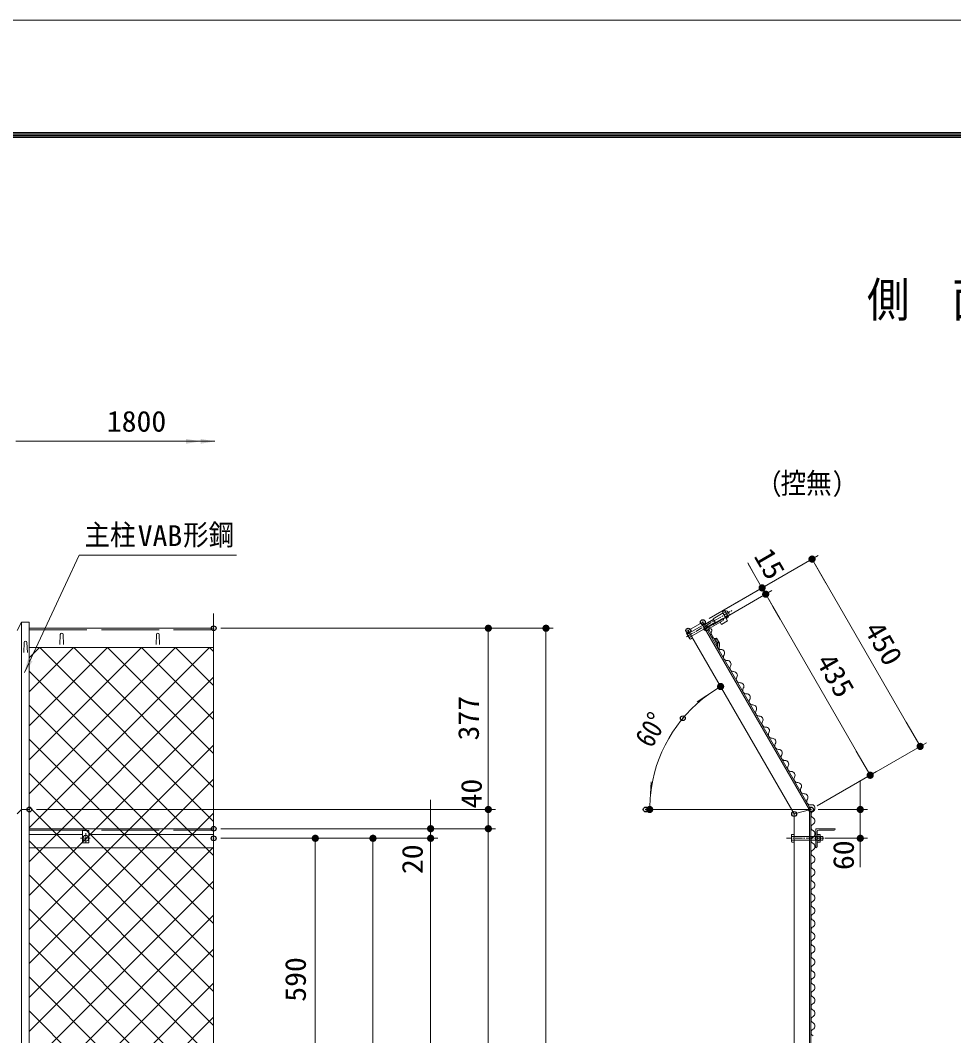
# Model space of a CAD drawing. Units: millimetres at full size. Extents: x -4455 to 4455, y -3150 to 3150.
# Drawn here: x -1598 to 344, y 1038 to 3150 of the extents above; entities that cross this region are included whole.
import ezdxf
from ezdxf.enums import TextEntityAlignment as Align

# ---------------------------------------------------------------- set-up
doc = ezdxf.new("R2010")
doc.units = ezdxf.units.MM
doc.header["$LTSCALE"] = 20
doc.header["$PDMODE"] = 32
doc.header["$PDSIZE"] = 10
for name, pattern in [('DASHED', [7.5, 6, -1.5]), ('USER1', [2, 1.25, -0.25, 0.25, -0.25]), ('USER3', [1.125, 0.75, -0.125, 0.125, -0.125]), ('USER4', [4.7625, 3.175, -1.5875])]:
    doc.linetypes.add(name, pattern=pattern)
for name, color, linetype, lineweight in [('0-1_SUNPOU', 1, 'Continuous', 18), ('0-4_6文字', 3, 'Continuous', 18), ('0-5_1部材', 7, 'Continuous', 18), ('0-6_8部品', 7, 'Continuous', 18), ('0-A_5寸法', 1, 'Continuous', 18), ('0-C_2網', 4, 'Continuous', 18), ('0-D_AMI', 3, 'Continuous', 18), ('0-E_D-TTL', 7, 'Continuous', 18)]:
    doc.layers.add(name, color=color, linetype=linetype, lineweight=lineweight)
doc.layers.add('0-2_DEFPOINTS', color=7, linetype='Continuous')
doc.styles.add('ＭＳ ゴシック', font='')
doc.styles.get('ＭＳ ゴシック').set_extended_font_data('MS Gothic')

# ---------------------------------------------------------------- blocks, each defined once
blk = doc.blocks.new('M1')
at = {"layer": '0-1_SUNPOU'}
blk.add_line((-5, 0), (-38.58, 0), dxfattribs=at)
for points in [[(0, 0), (-5, 0), (-4.96, 0.63)], [(0, 0), (-4.96, -0.63), (-5, 0)], [(0, 0), (-4.96, 0.63), (-4.84, 1.24)], [(0, 0), (-4.84, -1.24), (-4.96, -0.63)], [(0, 0), (-4.84, 1.24), (-4.65, 1.84)], [(0, 0), (-4.65, -1.84), (-4.84, -1.24)], [(0, 0), (-4.65, 1.84), (-4.38, 2.41)], [(0, 0), (-4.38, -2.41), (-4.65, -1.84)], [(0, 0), (-4.38, 2.41), (-4.05, 2.94)], [(0, 0), (-4.05, -2.94), (-4.38, -2.41)], [(0, 0), (-4.05, 2.94), (-3.64, 3.42)], [(0, 0), (-3.64, -3.42), (-4.05, -2.94)], [(0, 0), (-3.64, 3.42), (-3.19, 3.85)], [(0, 0), (-3.19, -3.85), (-3.64, -3.42)], [(0, 0), (-3.19, 3.85), (-2.68, 4.22)], [(0, 0), (-2.68, -4.22), (-3.19, -3.85)], [(0, 0), (-2.68, 4.22), (-2.13, 4.52)], [(0, 0), (-2.13, -4.52), (-2.68, -4.22)], [(0, 0), (-2.13, 4.52), (-1.55, 4.76)], [(0, 0), (-1.55, -4.76), (-2.13, -4.52)], [(0, 0), (-1.55, 4.76), (-0.94, 4.91)], [(0, 0), (-0.94, -4.91), (-1.55, -4.76)], [(0, 0), (-0.94, 4.91), (-0.31, 4.99)], [(0, 0), (-0.31, -4.99), (-0.94, -4.91)], [(0, 0), (-0.31, 4.99), (0.31, 4.99)], [(0, 0), (0.31, -4.99), (-0.31, -4.99)], [(0, 0), (0.31, 4.99), (0.94, 4.91)], [(0, 0), (0.94, 4.91), (1.55, 4.76)], [(0, 0), (1.55, 4.76), (2.13, 4.52)], [(0, 0), (2.13, 4.52), (2.68, 4.22)], [(0, 0), (2.68, 4.22), (3.19, 3.85)], [(0, 0), (3.19, 3.85), (3.64, 3.42)], [(0, 0), (3.64, 3.42), (4.05, 2.94)], [(0, 0), (4.05, 2.94), (4.38, 2.41)], [(0, 0), (4.38, 2.41), (4.65, 1.84)], [(0, 0), (4.65, 1.84), (4.84, 1.24)], [(0, 0), (4.84, 1.24), (4.96, 0.63)], [(0, 0), (4.96, 0.63), (5, 0)], [(0, 0), (0.94, -4.91), (0.31, -4.99)], [(0, 0), (1.55, -4.76), (0.94, -4.91)], [(0, 0), (2.13, -4.52), (1.55, -4.76)], [(0, 0), (2.68, -4.22), (2.13, -4.52)], [(0, 0), (3.19, -3.85), (2.68, -4.22)], [(0, 0), (3.64, -3.42), (3.19, -3.85)], [(0, 0), (4.05, -2.94), (3.64, -3.42)], [(0, 0), (4.38, -2.41), (4.05, -2.94)], [(0, 0), (4.65, -1.84), (4.38, -2.41)], [(0, 0), (4.84, -1.24), (4.65, -1.84)], [(0, 0), (4.96, -0.63), (4.84, -1.24)], [(0, 0), (5, 0), (4.96, -0.63)]]:
    blk.add_solid(points, dxfattribs=at)
blk = doc.blocks.new('NAMIX5')
at = {"layer": '0-D_AMI'}
for centre, start, end in [((35.6, -200), 118.07249, 241.92751), ((-35.6, -66.7), 298.07249, 61.92751), ((35.6, -466.7), 118.07249, 241.92751), ((-35.6, -333.3), 298.07249, 61.92751), ((-35.6, -600), 298.07249, 61.92751), ((35.6, -733.3), 118.07249, 241.92751), ((-35.6, -866.7), 298.07249, 61.92751), ((35.6, -1000), 118.07249, 241.92751), ((35.6, -1266.7), 118.07249, 241.92751), ((-35.6, -1133.3), 298.07249, 61.92751)]:
    blk.add_arc(centre, 75.6, start, end, dxfattribs=at)
blk = doc.blocks.new('NAMIX13')
at = {"layer": '0-D_AMI'}
for centre, start, end in [((-71.1, -133.3), 298.07249, 61.92751), ((71.1, -400), 118.07249, 241.92751), ((71.1, -933.3), 118.07249, 241.92751), ((-71.1, -666.7), 298.07249, 61.92751), ((-71.1, -1200), 298.07249, 61.92751), ((71.1, -1466.7), 118.07249, 241.92751), ((-71.1, -1733.3), 298.07249, 61.92751), ((71.1, -2000), 118.07249, 241.92751), ((71.1, -2533.3), 118.07249, 241.92751), ((-71.1, -2266.7), 298.07249, 61.92751), ((71.1, -3066.7), 118.07249, 241.92751), ((-71.1, -2800), 298.07249, 61.92751), ((-71.1, -3333.3), 298.07249, 61.92751), ((71.1, -3600), 118.07249, 241.92751), ((-71.1, -3866.7), 298.07249, 61.92751), ((71.1, -4133.3), 118.07249, 241.92751), ((71.1, -4666.7), 118.07249, 241.92751), ((-71.1, -4400), 298.07249, 61.92751), ((71.1, -5200), 118.07249, 241.92751), ((-71.1, -4933.3), 298.07249, 61.92751), ((-71.1, -5466.7), 298.07249, 61.92751), ((71.1, -5733.3), 118.07249, 241.92751)]:
    blk.add_arc(centre, 151.1, start, end, dxfattribs=at)
blk = doc.blocks.new('NAMI')
at = {"layer": '0-D_AMI'}
for centre, start, end in [((-71.1, -133.3), 298.07249, 61.92751), ((71.1, -400), 118.07249, 241.92751)]:
    blk.add_arc(centre, 151.1, start, end, dxfattribs=at)

msp = doc.modelspace()

# ---------------------------------------------------------------- linework, layer by layer
at = {"layer": '0-2_DEFPOINTS'}
for p in [(-46.71, 1956.58), (-177.49, 1898.39), (-177.49, 1898.39), (-1195.49, 1885.68), (-623.91, 1885.68), (-207.8, 1880.89), (-169.99, 1885.4), (-169.99, 1885.4), (-219.1, 1698.48), (274.72, 1639.86), (170.8, 1579.86), (-1579.15, 1508.68), (-623.91, 1508.68), (-296.4, 1508.68), (12.51, 1499.3), (47.51, 1508.68), (47.51, 1508.68), (47.51, 1508.68), (-1195.49, 1468.68), (-743.91, 1468.68), (-1195.49, 1448.68), (-983.91, 1448.68), (-863.91, 1448.68), (61.99, 1448.68), (150.1, 1448.68)]:
    msp.add_point(p, dxfattribs=at)
at = {"layer": '0-4_6文字', "color": 7}
msp.add_lwpolyline([(-1147.71, 2037.77), (-1475.5, 2037.77), (-1589.09, 1793.36)], dxfattribs=at)
msp.add_solid([(-1589.93, 1791.54), (-1582.01, 1820.94), (-1572.57, 1816.55)], dxfattribs=at)
at = {"layer": '0-5_1部材', "color": 4}
msp.add_line((-1195.49, 1916.39), (-1195.49, 675.53), dxfattribs=at)
at = {"layer": '0-5_1部材'}
for p, q in [((-1604.65, 1880.89), (-1595.65, 1898.39)), ((-1579.15, 1898.39), (-1595.65, 1898.39)), ((-1579.15, 1898.39), (-1579.15, -651.32)), ((-1579.15, 1885.68), (-1195.49, 1885.68)), ((-207.8, 1880.89), (-177.49, 1898.39)), ((12.51, 1499.3), (-207.8, 1880.89)), ((44.51, 1507.88), (-180.09, 1896.89)), ((47.51, 1508.68), (-177.49, 1898.39)), ((-1579.15, 1845.68), (-1195.49, 1845.68)), ((-1604.65, 1499.43), (-1595.65, 1508.68)), ((-1595.65, 1508.68), (-1579.15, 1508.68)), ((12.51, 1499.3), (47.51, 1508.68)), ((44.51, 1507.88), (44.51, -651.32)), ((12.51, 1499.3), (12.51, -351.32)), ((-1579.15, 1468.68), (-1195.49, 1468.68)), ((57.51, 1468.68), (57.51, 1428.68)), ((57.51, 1468.68), (97.51, 1468.68)), ((60.51, 1462.68), (60.51, 1430.68)), ((95.51, 1465.68), (63.51, 1465.68)), ((97.51, 1468.68), (97.51, 1467.68)), ((-1579.15, 1428.68), (-1195.49, 1428.68)), ((57.51, 1428.68), (58.51, 1428.68))]:
    msp.add_line(p, q, dxfattribs=at)
at = {"layer": '0-5_1部材', "color": 3}
for p, q in [((-1595.65, 1898.39), (-1595.65, -651.32)), ((-1515.4, 1852.18), (-1514.65, 1872.68)), ((-1507.9, 1852.18), (-1508.65, 1872.68)), ((-1315.4, 1852.18), (-1314.65, 1872.68)), ((-1307.9, 1852.18), (-1308.65, 1872.68))]:
    msp.add_line(p, q, dxfattribs=at)
at = {"layer": '0-5_1部材', "color": 1, "linetype": 'DASHED'}
for p, q in [((-1579.15, 1882.68), (-1195.49, 1882.68)), ((-1579.15, 1465.68), (-1195.49, 1465.68))]:
    msp.add_line(p, q, dxfattribs=at)
at = {"layer": '0-5_1部材'}
msp.add_lwpolyline([(47.51, 1508.68), (47.51, -351.32), (47.51, -651.32)], dxfattribs=at)
at = {"layer": '0-5_1部材', "color": 3}
for centre in [(-1511.65, 1872.68), (-1311.65, 1872.68)]:
    msp.add_arc(centre, 3, 0, 180, dxfattribs=at)
at = {"layer": '0-5_1部材'}
for centre, radius, start, end in [((63.51, 1462.68), 3, 90, 179.99992), ((95.51, 1467.68), 2, 270, 0), ((58.51, 1430.68), 2, 270, 0)]:
    msp.add_arc(centre, radius, start, end, dxfattribs=at)
at = {"layer": '0-6_8部品', "color": 1, "linetype": 'USER3'}
for p, q in [((-211.84, 1867.72), (-117.1, 1922.42)), ((-1472.75, 1448.68), (-1450.55, 1448.68)), ((74.65, 1448.68), (-3.3, 1448.68))]:
    msp.add_line(p, q, dxfattribs=at)
at = {"layer": '0-6_8部品'}
for p, q in [((-136.9, 1920.09), (-132.59, 1922.58)), ((-131.51, 1921.96), (-132.59, 1922.58)), ((-174.74, 1893.63), (-155.68, 1904.63)), ((-168.26, 1886.4), (-135.35, 1905.4)), ((-164.59, 1885.06), (-135.15, 1902.05)), ((-156.19, 1905.5), (-135.4, 1917.5)), ((-156.19, 1905.5), (-151.18, 1896.84)), ((-151.18, 1896.84), (-135.6, 1905.84)), ((-136.9, 1920.09), (-128.9, 1906.24)), ((-134.6, 1904.1), (-135.6, 1905.84)), ((-134.9, 1916.63), (-130.54, 1919.15)), ((-134.9, 1916.63), (-130.9, 1909.7)), ((-130.9, 1909.7), (-126.59, 1912.19)), ((-128.9, 1906.24), (-124.59, 1908.73)), ((-128.9, 1906.24), (-125.9, 1901.04)), ((-170.74, 1886.7), (-151.68, 1897.7)), ((-165.14, 1883.01), (-148.14, 1853.56)), ((-138.89, 1893.54), (-141.64, 1898.3)), ((-125.9, 1901.04), (-138.89, 1893.54)), ((-207, 1879.51), (-211.31, 1877.02)), ((-211.31, 1875.78), (-211.31, 1877.02)), ((-204.39, 1863.78), (-211.31, 1875.78)), ((-205, 1876.05), (-209.31, 1873.56)), ((-201, 1869.12), (-205.31, 1866.63)), ((-204.39, 1863.78), (-203.31, 1863.16)), ((-199, 1865.65), (-203.31, 1863.16)), ((-151.67, 1863.5), (-149.07, 1865)), ((-151.67, 1863.5), (-146.17, 1853.98)), ((-149.07, 1865), (-143.15, 1854.74)), ((-1590.63, 1835.53), (-1589.88, 1856.03)), ((-1583.13, 1835.53), (-1583.88, 1856.03)), ((-149.99, 1850.76), (-148.69, 1851.51)), ((-146.17, 1853.97), (-146.46, 1844.66)), ((-143.15, 1854.74), (-143.62, 1839.73)), ((-1468.15, 1456.36), (-1579.16, 1456.36)), ((-1455.18, 1456.36), (-1195.49, 1456.36)), ((6.91, 1455.61), (7.53, 1456.68)), ((6.91, 1441.76), (6.91, 1455.61)), ((6.91, 1441.76), (7.53, 1440.68)), ((12.51, 1456.68), (7.53, 1456.68)), ((12.51, 1452.68), (7.53, 1452.68)), ((12.51, 1444.68), (7.53, 1444.68)), ((12.51, 1440.68), (7.53, 1440.68)), ((12.51, 1440.68), (12.51, 1456.68)), ((47.51, 1452.68), (60.51, 1452.68)), ((47.51, 1444.68), (60.51, 1444.68)), ((60.51, 1440.68), (60.51, 1456.68)), ((60.51, 1456.68), (66.29, 1456.68)), ((60.51, 1452.68), (66.29, 1452.68)), ((60.51, 1444.68), (66.29, 1444.68)), ((60.51, 1440.68), (66.29, 1440.68)), ((66.91, 1455.61), (66.29, 1456.68)), ((66.91, 1441.76), (66.29, 1440.68)), ((66.91, 1441.76), (66.91, 1455.61)), ((71.99, 1452.68), (66.91, 1452.68)), ((71.99, 1444.68), (66.91, 1444.68)), ((71.99, 1444.68), (71.99, 1452.68))]:
    msp.add_line(p, q, dxfattribs=at)
at = {"layer": '0-6_8部品', "color": 4}
for p, q in [((-174.34, 1892.94), (-155.28, 1903.94)), ((-171.14, 1887.39), (-152.08, 1898.4))]:
    msp.add_line(p, q, dxfattribs=at)
at = {"layer": '0-6_8部品', "color": 3, "linetype": 'USER4'}
for p, q in [((-205, 1876.05), (-174.86, 1893.56)), ((-201, 1869.12), (-170.86, 1886.63)), ((12.51, 1452.68), (47.51, 1452.68)), ((12.51, 1444.68), (47.51, 1444.68))]:
    msp.add_line(p, q, dxfattribs=at)
at = {"layer": '0-6_8部品', "color": 1, "linetype": 'USER1'}
msp.add_line((-1461.67, 1459.47), (-1461.67, 1438.54), dxfattribs=at)
at = {"layer": '0-6_8部品'}
msp.add_lwpolyline([(-131.51, 1921.96), (-124.59, 1909.97), (-124.59, 1908.73)], dxfattribs=at)
msp.add_lwpolyline([(-1468.17, 1465.01), (-1455.17, 1465.01), (-1455.17, 1439.01), (-1468.17, 1439.01)], close=True, dxfattribs=at)
msp.add_circle((-1461.67, 1448.68), 6, dxfattribs=at)
for centre, radius, start, end in [((-135.9, 1903.35), 1.5, 300.00729, 29.96823), ((-137.78, 1918.35), 7.27, 6.37286, 30.0017), ((-130.61, 1914.34), 7.61, 324.02866, 96.50311), ((-140.61, 1908.85), 14.39, 13.38929, 45.69312), ((-130.85, 1906.35), 7.23, 29.99903, 53.96354), ((-167.26, 1884.67), 2, 119.99207, 209.99219), ((-163.84, 1883.76), 1.5, 120.00722, 210.00732), ((-1586.88, 1856.03), 3, 0, 180), ((-205.05, 1879.4), 7.23, 210.00224, 233.88522), ((-196.43, 1876.38), 13.19, 192.35573, 227.65509), ((-198.12, 1867.4), 7.23, 186.11235, 210.00092), ((-149.44, 1852.81), 1.5, 300.00729, 29.99213), ((14.14, 1455.61), 7.23, 179.99992, 203.88486), ((20.1, 1448.68), 13.19, 162.35463, 197.65355), ((14.14, 1441.76), 7.23, 156.1122, 179.99992), ((59.68, 1455.61), 7.23, 336.12625, 0), ((53.66, 1448.69), 13.25, 342.41266, 17.55417), ((59.68, 1441.76), 7.23, 0, 23.88957)]:
    msp.add_arc(centre, radius, start, end, dxfattribs=at)
at = {"layer": '0-A_5寸法'}
for p, q in [((-1607.22, 2274.56), (-1220.29, 2274.56)), ((-1278.85, 2274.56), (-1224.22, 2274.56)), ((-1212.25, 2274.56), (-1254.09, 2274.56)), ((-1247.31, 2274.56), (-1192.68, 2274.56)), ((-164.5, 1905.89), (62.71, 2037.07)), ((49.72, 2029.57), (274.72, 1639.86)), ((-69.21, 1995.55), (-84.21, 2021.53)), ((-164.5, 1905.89), (-41.22, 1977.07)), ((-54.21, 1969.57), (-46.71, 1956.58)), ((-157, 1892.9), (-33.72, 1964.08)), ((-157, 1892.9), (-33.72, 1964.08)), ((-46.71, 1956.58), (170.8, 1579.86)), ((-31.71, 1930.6), (-16.71, 1904.62)), ((-1180.49, 1885.68), (-608.91, 1885.68)), ((-1180.49, 1885.68), (-488.91, 1885.68)), ((-623.91, 1508.68), (-623.91, 1885.68)), ((-503.91, 1885.68), (-503.91, -351.32)), ((60.5, 1516.18), (287.71, 1647.36)), ((60.5, 1516.18), (183.79, 1587.36)), ((-623.91, 1538.68), (-623.91, 1568.68)), ((150.1, 1538.68), (150.1, 1568.68)), ((-743.91, 1498.68), (-743.91, 1528.68)), ((-1564.15, 1508.68), (-608.91, 1508.68)), ((-1564.15, 1508.68), (-608.91, 1508.68)), ((-623.91, 1468.68), (-623.91, 1508.68)), ((47.51, 1508.68), (-296.4, 1508.68)), ((62.51, 1508.68), (165.1, 1508.68)), ((150.1, 1508.68), (150.1, 1448.68)), ((-1180.49, 1468.68), (-728.91, 1468.68)), ((-1180.49, 1468.68), (-608.91, 1468.68)), ((-1180.49, 1468.68), (-608.91, 1468.68)), ((-743.91, 1448.68), (-743.91, 1468.68)), ((-623.91, 1468.68), (-623.91, -351.32)), ((-1180.49, 1448.68), (-728.91, 1448.68)), ((-1180.49, 1448.68), (-848.91, 1448.68)), ((-1180.49, 1448.68), (-968.91, 1448.68)), ((-1180.49, 1448.68), (-728.91, 1448.68)), ((-983.91, 858.68), (-983.91, 1448.68)), ((-863.91, -321.32), (-863.91, 1448.68)), ((-743.91, 1448.68), (-743.91, -351.32)), ((-623.91, 1438.68), (-623.91, 1408.68)), ((76.99, 1448.68), (165.1, 1448.68)), ((-743.91, 1418.68), (-743.91, 1388.68)), ((150.1, 1418.68), (150.1, 1388.68))]:
    msp.add_line(p, q, dxfattribs=at)
msp.add_arc((7.1, 1508.68), 295.28, 125.82375, 174.17632, dxfattribs=at)
for points in [[(-1252.68, 2279.56), (-1252.68, 2269.56), (-1222.68, 2274.56)], [(-1222.68, 2279.56), (-1222.68, 2269.56), (-1192.68, 2274.56)]]:
    msp.add_solid(points, dxfattribs=at)
at = {"layer": '0-C_2網'}
for p, q in [((-1579.15, 1824.35), (-1557.81, 1845.68)), ((-1579.15, 1753.64), (-1487.1, 1845.68)), ((-1579.15, 1682.93), (-1416.39, 1845.68)), ((-1579.15, 1612.22), (-1345.68, 1845.68)), ((-1579.15, 1541.5), (-1274.97, 1845.68)), ((-1579.15, 1470.79), (-1204.26, 1845.68)), ((-1195.49, 1483.72), (-1557.45, 1845.68)), ((-1195.49, 1554.43), (-1486.74, 1845.68)), ((-1195.49, 1625.14), (-1416.03, 1845.68)), ((-1195.49, 1695.85), (-1345.32, 1845.68)), ((-1195.49, 1766.56), (-1274.61, 1845.68)), ((-1195.49, 1837.27), (-1203.9, 1845.68)), ((-1195.49, 1413.01), (-1579.15, 1796.67)), ((-1579.15, 1400.08), (-1195.49, 1783.75)), ((-1195.49, 1342.3), (-1579.15, 1725.96)), ((-1579.15, 1329.37), (-1195.49, 1713.04)), ((-1195.49, 1271.59), (-1579.15, 1655.25)), ((-1579.15, 1258.66), (-1195.49, 1642.33)), ((-1195.49, 1200.88), (-1579.15, 1584.54)), ((-1579.15, 1187.95), (-1195.49, 1571.62)), ((-1195.49, 1130.16), (-1579.15, 1513.83)), ((-1579.15, 1117.24), (-1195.49, 1500.91)), ((-1195.49, 1059.45), (-1579.15, 1443.12)), ((-1579.15, 1046.53), (-1195.49, 1430.2)), ((-1195.49, 988.74), (-1579.15, 1372.41)), ((-1579.15, 975.82), (-1195.49, 1359.48)), ((-1195.49, 918.03), (-1579.15, 1301.7)), ((-1579.15, 905.11), (-1195.49, 1288.77)), ((-1195.49, 847.32), (-1579.15, 1230.99)), ((-1579.15, 834.4), (-1195.49, 1218.06)), ((-1195.49, 776.61), (-1579.15, 1160.28)), ((-1579.15, 763.69), (-1195.49, 1147.35)), ((-1195.49, 705.9), (-1579.15, 1089.57)), ((-1579.15, 692.98), (-1195.49, 1076.64))]:
    msp.add_line(p, q, dxfattribs=at)
at = {"layer": '0-D_AMI'}
for centre, radius, start, end in [((48.19, 1502.33), 16.12, 77.37867, 97.71613), ((55.27, 1498.05), 7.56, 118.07249, 241.92751), ((48.16, 1511.39), 7.56, 298.07249, 61.92751)]:
    msp.add_arc(centre, radius, start, end, dxfattribs=at)
at = {"layer": '0-E_D-TTL', "color": 2}
msp.add_lwpolyline([(-4454.77, 3150.45), (4454.93, 3150.45), (4454.93, -3149.97), (-4454.77, -3149.97)], close=True, dxfattribs=at)
at = {"layer": '0-E_D-TTL'}
for points in [[(-4168.38, 2917.11), (4168.55, 2917.11), (4168.55, -2916.62), (-4168.38, -2916.62)], [(-4165.73, 2914.45), (4165.9, 2914.45), (4165.9, -2913.97), (-4165.73, -2913.97)], [(-4163.08, 2911.8), (4163.25, 2911.8), (4163.25, -2911.32), (-4163.08, -2911.32)], [(-4160.43, 2909.15), (4160.59, 2909.15), (4160.59, -2908.67), (-4160.43, -2908.67)], [(-4157.78, 2906.5), (4157.94, 2906.5), (4157.94, -2906.02), (-4157.78, -2906.02)]]:
    msp.add_lwpolyline(points, close=True, dxfattribs=at)

# ---------------------------------------------------------------- block references
at = {"layer": '0-A_5寸法', "xscale": 1.5, "yscale": 1.5}
for p, rotation in [((49.72, 2029.57), 120.0001), ((-54.21, 1969.57), 300.0001), ((-46.71, 1956.58), 120.0001), ((-46.71, 1956.58), 120.0001), ((-623.91, 1885.68), 90), ((-503.91, 1885.68), 90), ((-140.54, 1764.4), 32.91191), ((274.72, 1639.86), 300.0001), ((170.8, 1579.86), 300.0001), ((-623.91, 1508.68), 270), ((-623.91, 1508.68), 270), ((-288.18, 1508.68), 267.08816), ((150.1, 1508.68), 270), ((-743.91, 1468.68), 270), ((-623.91, 1468.68), 90), ((-623.91, 1468.68), 90), ((-983.91, 1448.68), 90), ((-863.91, 1448.68), 90), ((-743.91, 1448.68), 90), ((-743.91, 1448.68), 90), ((150.1, 1448.68), 90)]:
    msp.add_blockref('M1', p, dxfattribs=dict(at, rotation=rotation))
at = {"layer": '0-C_2網', "rotation": 30}
for name, p, xscale, yscale in [('NAMIX5', (-166.73, 1887.8), 0.1, 0.1), ('NAMIX13', (-100.06, 1772.33), 0.05, 0.05)]:
    msp.add_blockref(name, p, dxfattribs=dict(at, xscale=xscale, yscale=yscale))
at = {"layer": '0-C_2網'}
for name, p, xscale, yscale in [('NAMI', (51.71, 1491.39), 0.05, 0.05), ('NAMIX5', (51.71, 1464.72), 0.1, 0.1), ('NAMIX13', (51.71, 1331.39), 0.05, 0.05)]:
    msp.add_blockref(name, p, dxfattribs=dict(at, xscale=xscale, yscale=yscale))

# ---------------------------------------------------------------- texts
at = {"layer": '0-4_6文字', "color": 7, "style": 'ＭＳ ゴシック', "width": 0.9}
msp.add_text('側\u3000面\u3000図', height=72.14, dxfattribs=at).set_placement((163.98, 2511.64), align=Align.BOTTOM_LEFT)
at = {"layer": '0-4_6文字', "style": 'ＭＳ ゴシック'}
for s, width, p in [('（ \u3000 ）', 0.9, (-66.73, 2151.28)), ('控無', 0.9, (-15.76, 2152.91)), ('主柱', 0.9, (-1464.3, 2045.41)), ('VAB', 1.05, (-1353.51, 2043.69)), ('形鋼', 0.9, (-1259.04, 2045.41))]:
    msp.add_text(s, height=43.26, dxfattribs=dict(at, width=width)).set_placement(p, align=Align.BOTTOM_LEFT)
at = {"layer": '0-A_5寸法', "color": 3, "style": 'ＭＳ ゴシック', "width": 1.05}
msp.add_text('1800', height=43.26, dxfattribs=at).set_placement((-1417.75, 2281.65), align=Align.BOTTOM_LEFT)
at = {"layer": '0-A_5寸法', "color": 3, "style": 'ＭＳ ゴシック'}
for s, rotation, width, p in [('15', 300, 1.05, (-83.79, 2029.45)), ('450', 300, 1.05, (145.5, 1877.02)), ('435', 300, 1.05, (45.32, 1810.53)), ('377', 90, 1.05, (-630.59, 1652.18)), ('60°', 60, 0.85, (-272.78, 1627.83)), ('40', 90, 1.05, (-624.65, 1510.72)), ('60', 90, 1.05, (149.73, 1382.68)), ('20', 90, 1.05, (-747.48, 1374.28)), ('590', 90, 1.05, (-990.59, 1108.68))]:
    msp.add_text(s, height=43.26, rotation=rotation, dxfattribs=dict(at, width=width)).set_placement(p, align=Align.BOTTOM_LEFT)

doc.saveas('drawing.dxf')
